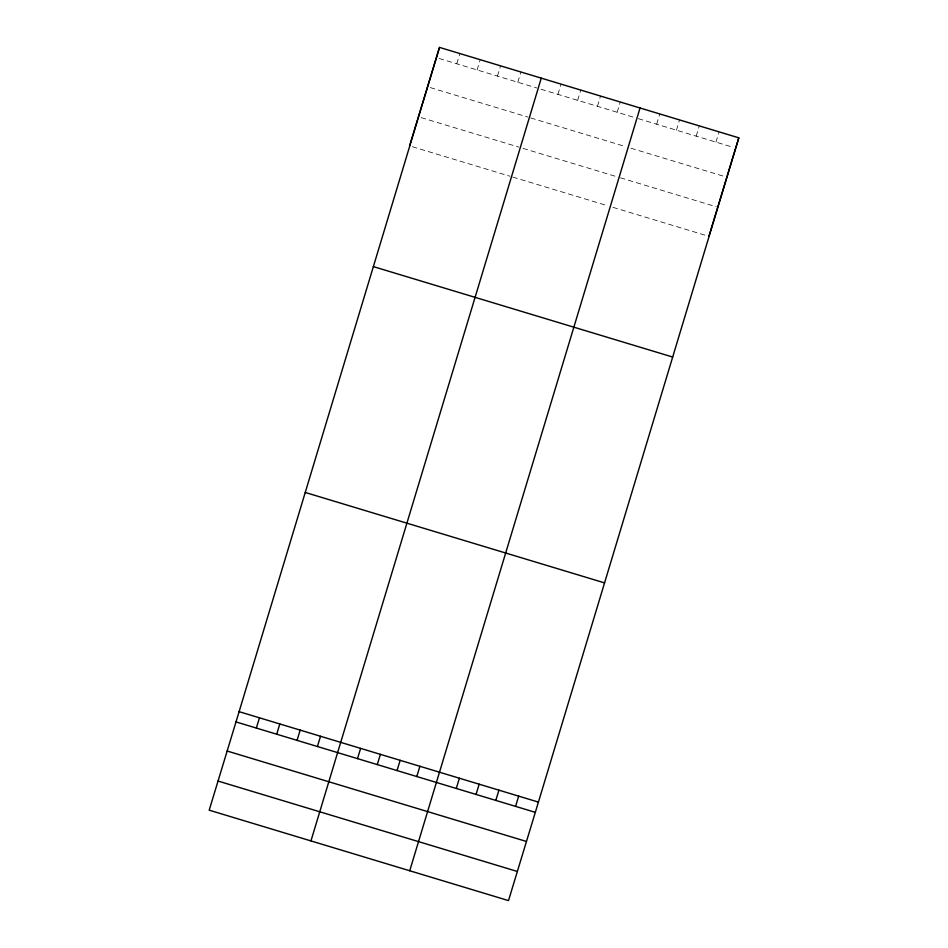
<?xml version="1.0" encoding="UTF-8"?>
<svg xmlns="http://www.w3.org/2000/svg" width="948" height="948" viewBox="0 0 948 948"><rect width="100%" height="100%" fill="white"/><g stroke="black" fill="none" stroke-linecap="round" stroke-linejoin="round"><path stroke-width="0.71" stroke-dasharray="4.74 3.56" d="M456.746 63.789L459.851 53.55M477.093 69.939L480.209 59.7M497.451 76.089L500.568 65.85M517.798 82.239L520.914 72.001M557.91 94.362L561.026 84.111M577.664 100.334L580.78 90.084M597.418 106.295L600.534 96.056M617.172 112.267L620.288 102.017M656.68 124.2L659.796 113.961M676.434 130.172L679.55 119.922M696.188 136.145L699.304 125.894M715.953 142.105L719.058 131.867M439.102 58.468L536.805 87.986M540.976 89.242L635.515 117.813M638.336 118.666L732.875 147.224M430.25 87.583L527.953 117.102M530.714 117.943L625.253 146.502M630.906 148.208L725.445 176.778M421.137 117.599L518.829 147.118M523.012 148.374L617.551 176.944M620.371 177.797L716.321 206.782M412.285 146.715L509.988 176.233M512.75 177.075L607.289 205.633M612.941 207.339L707.481 235.91"/><path stroke-width="1.42" d="M239.109 711.664L439.505 47.4L738.812 137.827L538.428 802.103L508.495 900.6L209.188 810.173L239.109 711.664L538.428 802.103M541.272 78.151L310.956 840.912M640.042 107.989L409.726 870.762M409.572 145.897L439.505 47.4M256.351 728.064L259.468 717.814M276.709 734.214L279.814 723.964M297.056 740.364L300.172 730.114M317.414 746.503L320.531 736.264M357.526 758.625L360.631 748.387M377.28 764.598L380.385 754.347M397.034 770.558L400.139 760.32M416.788 776.53L419.893 766.292M456.296 788.475L459.401 778.225M476.05 794.436L479.167 784.197M495.804 800.408L498.921 790.158M515.558 806.381L518.674 796.13M708.891 236.336L738.812 137.827M373.37 266.613L672.689 357.041M305.244 492.462L604.551 582.89M236.005 721.914L535.312 812.341M227.153 751.029L526.46 841.469M218.028 781.045L517.347 871.473"/></g></svg>
